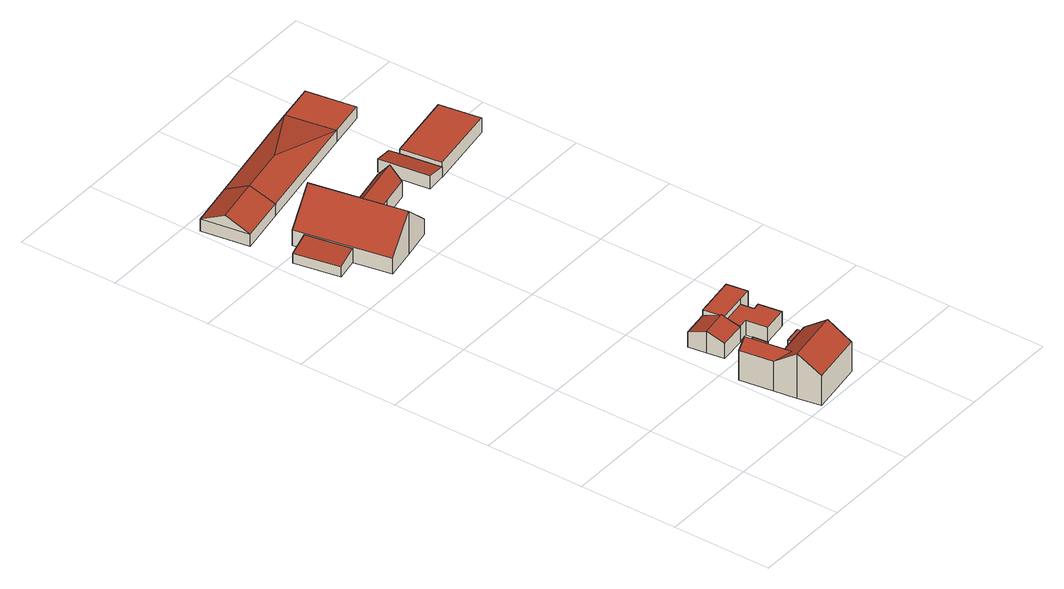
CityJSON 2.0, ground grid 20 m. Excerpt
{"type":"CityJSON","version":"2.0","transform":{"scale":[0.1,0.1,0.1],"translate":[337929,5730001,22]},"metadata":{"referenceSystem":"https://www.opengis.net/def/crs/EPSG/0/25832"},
"CityObjects":{
"building1":{"type":"Building","attributes":{"Gemeindeschluessel":"05170048","Geometrietyp2DReferenz":"3000","function":"31001_1010"},"address":[{"country":"Germany","locality":"Wesel","thoroughfareNumber":"65","thoroughfareName":"Bruchweg"}],"children":["building1-1","building1-2"]},
"building1-1":{"type":"BuildingPart","attributes":{"roofType":"3100","measuredHeight":9.49},"parents":["building1"],"geometry":[{"type":"Solid","lod":"2","boundaries":[[[[0,1,2,3]],[[4,5,1,0]],[[6,7,8,9]],[[10,11,7,6]],[[12,13,11,10]],[[14,15,13,12]],[[3,2,15,14]],[[3,14,12,0]],[[1,5,8,7,11,13,15,2]],[[9,8,5,4]],[[6,9,16,4,0,12,10]],[[4,16,9]]]],"semantics":{"surfaces":[{"type":"WallSurface"},{"type":"RoofSurface"},{"type":"GroundSurface"},{"type":"ClosureSurface"}],"values":[[0,0,0,0,0,0,0,1,2,3,1,3]]}}]},
"building1-2":{"type":"BuildingPart","attributes":{"roofType":"5000","measuredHeight":7.97},"parents":["building1"],"geometry":[{"type":"Solid","lod":"2","boundaries":[[[[17,18,5,4]],[[19,20,18,17]],[[21,22,20,19]],[[23,24,22,21]],[[9,8,24,23]],[[19,17,4,16]],[[9,23,21,19,16]],[[18,20,22,24,8,5]],[[4,5,8,9]],[[4,9,16]]]],"semantics":{"surfaces":[{"type":"WallSurface"},{"type":"RoofSurface"},{"type":"GroundSurface"},{"type":"ClosureSurface"}],"values":[[0,0,0,0,0,1,1,2,3,3]]}}]},
"building2":{"type":"Building","attributes":{"Geometrietyp2DReferenz":"3000","Gemeindeschluessel":"05170048","function":"31001_1010","roofType":"1000","measuredHeight":5.51},"address":[{"country":"Germany","locality":"Wesel","thoroughfareNumber":"65","thoroughfareName":"Bruchweg"}],"geometry":[{"type":"Solid","lod":"2","boundaries":[[[[25,26,27,28]],[[29,30,26,25]],[[31,32,30,29]],[[28,27,32,31]],[[29,25,28,31]],[[26,30,32,27]]]],"semantics":{"surfaces":[{"type":"WallSurface"},{"type":"RoofSurface"},{"type":"GroundSurface"}],"values":[[0,0,0,0,1,2]]}}]},
"building3":{"type":"Building","attributes":{"Geometrietyp2DReferenz":"3000","Gemeindeschluessel":"05170048","function":"51009_1610","roofType":"2100","measuredHeight":2.98},"geometry":[{"type":"Solid","lod":"2","boundaries":[[[[33,34,35,36]],[[37,38,34,33]],[[39,40,38,37]],[[36,35,40,39]],[[37,33,36,39]],[[34,38,40,35]]]],"semantics":{"surfaces":[{"type":"WallSurface"},{"type":"RoofSurface"},{"type":"GroundSurface"}],"values":[[0,0,0,0,1,2]]}}]},
"building4":{"type":"Building","attributes":{"Geometrietyp2DReferenz":"3000","Gemeindeschluessel":"05170048","function":"31001_1313","roofType":"1000","measuredHeight":5.44},"address":[{"country":"Germany","locality":"Wesel","thoroughfareNumber":"65","thoroughfareName":"Bruchweg"}],"geometry":[{"type":"Solid","lod":"2","boundaries":[[[[41,42,43,44]],[[45,11,42,41]],[[46,7,11,45]],[[44,43,7,46]],[[45,41,44,46]],[[42,11,7,43]]]],"semantics":{"surfaces":[{"type":"WallSurface"},{"type":"RoofSurface"},{"type":"GroundSurface"}],"values":[[0,0,0,0,1,2]]}}]},
"building5":{"type":"Building","attributes":{"Gemeindeschluessel":"05170048","Geometrietyp2DReferenz":"3000","function":"31001_1313"},"address":[{"country":"Germany","locality":"Wesel","thoroughfareNumber":"65","thoroughfareName":"Bruchweg"}],"children":["building5-1","building5-2"]},
"building5-1":{"type":"BuildingPart","attributes":{"roofType":"3100","measuredHeight":4.56},"parents":["building5"],"geometry":[{"type":"MultiSurface","lod":"2","boundaries":[[[47,48,49,50]],[[51,52,48,47]],[[53,54,52,51]],[[55,56,57,58]],[[50,49,56,55]],[[50,55,58,59,47]],[[53,51,47,59]],[[48,52,54,60,57,56,49]],[[59,61,62]],[[53,62,61,60,54]],[[59,63,61]],[[57,60,61,63,58]]],"semantics":{"surfaces":[{"type":"WallSurface"},{"type":"RoofSurface"},{"type":"GroundSurface"},{"type":"ClosureSurface"}],"values":[0,0,0,0,0,1,1,2,0,3,0,3]}}]},
"building5-2":{"type":"BuildingPart","attributes":{"roofType":"1000","measuredHeight":4.42},"parents":["building5"],"geometry":[{"type":"MultiSurface","lod":"2","boundaries":[[[64,57,65,66]],[[67,68,54,69]],[[70,71,68,67]],[[66,65,71,70]],[[67,69,64,66,70]],[[57,54,68,71,65]],[[64,63,58]],[[69,53,62]],[[61,62,53,54,60]],[[58,63,61,60,57]]],"semantics":{"surfaces":[{"type":"WallSurface"},{"type":"RoofSurface"},{"type":"GroundSurface"},{"type":"ClosureSurface"}],"values":[0,0,0,0,1,2,0,0,3,3]}}]},
"building6":{"type":"Building","attributes":{"Geometrietyp2DReferenz":"3000","Gemeindeschluessel":"05170048","function":"31001_1313","roofType":"1000","measuredHeight":3.12},"address":[{"country":"Germany","locality":"Wesel","thoroughfareNumber":"65","thoroughfareName":"Bruchweg"}],"geometry":[{"type":"Solid","lod":"2","boundaries":[[[[72,73,74,75]],[[76,77,73,72]],[[78,79,77,76]],[[80,81,79,78]],[[82,83,81,80]],[[84,85,83,82]],[[86,87,85,84]],[[88,89,87,86]],[[75,74,89,88]],[[88,86,84,82,80,78,76,72,75]],[[73,77,79,81,83,85,87,89,74]]]],"semantics":{"surfaces":[{"type":"WallSurface"},{"type":"RoofSurface"},{"type":"GroundSurface"}],"values":[[0,0,0,0,0,0,0,0,0,1,2]]}}]},
"building7":{"type":"Building","attributes":{"name":"Kösters Kamp","Gemeindeschluessel":"05170048","Geometrietyp2DReferenz":"3000","function":"31001_1010"},"address":[{"country":"Germany","locality":"Wesel","thoroughfareNumber":"67","thoroughfareName":"Bruchweg"}],"children":["building7-1","building7-2"]},
"building7-1":{"type":"BuildingPart","attributes":{"roofType":"3100","measuredHeight":9.2},"parents":["building7"],"geometry":[{"type":"Solid","lod":"2","boundaries":[[[[90,91,92,93]],[[94,95,91,90]],[[96,97,95,94]],[[98,99,97,96]],[[100,101,99,98]],[[102,103,104,105]],[[106,107,103,102]],[[108,109,107,106]],[[93,92,109,108]],[[94,90,93,96]],[[108,106,102,105,110,100,98,96,93]],[[91,95,97,99,101,111,104,103,107,109,92]],[[110,111,101,100]],[[110,105,104,111]]]],"semantics":{"surfaces":[{"type":"WallSurface"},{"type":"RoofSurface"},{"type":"GroundSurface"},{"type":"ClosureSurface"}],"values":[[0,0,0,0,0,0,0,0,0,1,1,2,3,3]]}}]},
"building7-2":{"type":"BuildingPart","attributes":{"roofType":"5000","measuredHeight":6.09},"parents":["building7"],"geometry":[{"type":"MultiSurface","lod":"2","boundaries":[[[112,113,101,100]],[[114,115,113,112]],[[116,117,115,114]],[[118,104,117,116]],[[119,114,112,100]],[[100,110,119]],[[110,118,116,114,119]],[[101,113,115,117,104,111]],[[100,101,111,110]],[[118,110,105]],[[111,104,105,110]]],"semantics":{"surfaces":[{"type":"WallSurface"},{"type":"RoofSurface"},{"type":"GroundSurface"},{"type":"ClosureSurface"}],"values":[0,0,0,0,1,1,1,2,3,0,3]}}]},
"building8":{"type":"Building","attributes":{"Gemeindeschluessel":"05170048","Geometrietyp2DReferenz":"3000","function":"31001_2720"},"address":[{"country":"Germany","locality":"Wesel","thoroughfareNumber":"67","thoroughfareName":"Bruchweg"}],"children":["building8-1","building8-2","building8-3"]},
"building8-1":{"type":"BuildingPart","attributes":{"roofType":"5000","measuredHeight":4.9},"parents":["building8"],"geometry":[{"type":"Solid","lod":"2","boundaries":[[[[120,121,122,123]],[[124,125,121,120]],[[126,127,128,129]],[[130,126,129,131]],[[129,124,131]],[[124,120,123,130,131]],[[132,122,121,125,128,127]],[[126,133,132,127]],[[130,133,126]],[[133,123,122,132]],[[130,123,133]],[[129,128,125,124]]]],"semantics":{"surfaces":[{"type":"WallSurface"},{"type":"RoofSurface"},{"type":"GroundSurface"},{"type":"ClosureSurface"}],"values":[[0,0,0,1,1,1,2,3,3,3,3,3]]}}]},
"building8-2":{"type":"BuildingPart","attributes":{"roofType":"3100","measuredHeight":4.88},"address":[{"country":"Germany","locality":"Wesel","thoroughfareNumber":"67","thoroughfareName":"Bruchweg"}],"parents":["building8"],"geometry":[{"type":"MultiSurface","lod":"2","boundaries":[[[134,135,127,126]],[[136,137,135,134]],[[123,122,137,136]],[[134,138,136]],[[126,130,138,134]],[[136,138,130,123]],[[135,137,122,127]],[[133,126,127,132]],[[123,133,132,122]],[[133,130,126]],[[133,123,130]]],"semantics":{"surfaces":[{"type":"WallSurface"},{"type":"RoofSurface"},{"type":"GroundSurface"},{"type":"ClosureSurface"}],"values":[0,0,0,0,1,1,2,3,3,3,3]}}]},
"building8-3":{"type":"BuildingPart","attributes":{"roofType":"1000","measuredHeight":2.51},"address":[{"country":"Germany","locality":"Wesel","thoroughfareNumber":"67","thoroughfareName":"Bruchweg"}],"parents":["building8"],"geometry":[{"type":"Solid","lod":"2","boundaries":[[[[139,140,141,142]],[[129,128,140,139]],[[142,141,125,124]],[[129,139,142,124]],[[140,128,125,141]],[[129,124,125,128]]]],"semantics":{"surfaces":[{"type":"WallSurface"},{"type":"RoofSurface"},{"type":"GroundSurface"},{"type":"ClosureSurface"}],"values":[[0,0,0,1,2,3]]}}]},
"building9":{"type":"Building","attributes":{"Gemeindeschluessel":"05170048","Geometrietyp2DReferenz":"3000","function":"31001_2720"},"address":[{"country":"Germany","locality":"Wesel","thoroughfareNumber":"67","thoroughfareName":"Bruchweg"}],"children":["building9-1","building9-2"]},
"building9-1":{"type":"BuildingPart","attributes":{"roofType":"2100","measuredHeight":2.89},"parents":["building9"],"geometry":[{"type":"Solid","lod":"2","boundaries":[[[[143,144,145,146]],[[147,148,144,143]],[[149,150,151,152]],[[146,145,150,149]],[[152,147,143,146,149]],[[144,148,151,150,145]],[[147,152,151,148]]]],"semantics":{"surfaces":[{"type":"WallSurface"},{"type":"RoofSurface"},{"type":"GroundSurface"},{"type":"ClosureSurface"}],"values":[[0,0,0,0,1,2,3]]}}]},
"building9-2":{"type":"BuildingPart","attributes":{"roofType":"1000","measuredHeight":3.22},"address":[{"country":"Germany","locality":"Wesel","thoroughfareNumber":"67","thoroughfareName":"Bruchweg"}],"parents":["building9"],"geometry":[{"type":"MultiSurface","lod":"2","boundaries":[[[153,154,155,156]],[[157,158,154,153]],[[156,155,159,160]],[[157,153,156,160]],[[154,158,159,155]],[[151,148,159,158]],[[157,160,147,152]],[[152,147,148,151]]],"semantics":{"surfaces":[{"type":"WallSurface"},{"type":"RoofSurface"},{"type":"GroundSurface"},{"type":"ClosureSurface"}],"values":[0,0,0,1,2,0,0,3]}}]}
},
"vertices":[
[224,49,108],[224,49,13],[232,3,13],[232,3,76],[217,95,76],[217,95,13],[294,107,76],[294,107,13],[258,101,13],[258,101,76],[329,112,76],[329,112,13],[336,66,108],[336,66,13],[343,20,76],[343,20,13],[241,74,93],
[207,162,76],[207,162,13],[227,165,93],[227,165,13],[247,168,76],[247,168,13],[252,139,76],[252,139,13],
[264,141,70],[264,141,15],[260,170,15],[260,170,70],[252,139,70],[252,139,15],[247,168,70],[247,168,15],
[41,892,35],[41,892,14],[87,901,14],[87,901,44],[24,983,35],[24,983,14],[70,992,44],[70,992,14],
[327,125,67],[327,125,13],[292,120,13],[292,120,67],[329,112,67],[294,107,67],
[242,257,55],[242,257,9],[248,222,9],[248,222,41],[237,293,41],[237,293,9],[291,301,41],[291,301,9],[303,229,41],[303,229,9],[298,259,9],[298,259,52],[297,265,55],[297,265,9],[297,265,53],[296,269,53],[298,262,53],
[298,259,53],[354,267,9],[354,267,53],[375,313,53],[375,313,9],[291,301,53],[382,271,53],[382,271,9],
[298,259,43],[298,259,12],[303,229,12],[303,229,43],[354,267,43],[354,267,12],[358,240,43],[358,240,12],[372,242,43],[372,242,12],[379,196,43],[379,196,12],[327,188,43],[327,188,12],[321,231,43],[321,231,12],[303,228,43],[303,228,12],
[102,826,46],[102,826,13],[164,838,13],[164,838,105],[66,1015,46],[66,1015,13],[128,1028,105],[128,1028,13],[190,1040,46],[190,1040,13],[203,976,46],[203,976,13],[236,917,27],[236,917,13],[232,934,13],[232,934,26],[215,913,46],[215,913,13],[227,851,46],[227,851,13],[211,930,46],[211,930,13],
[283,992,46],[283,992,13],[288,969,74],[288,969,13],[292,946,46],[292,946,13],[232,934,46],[178,948,74],
[293,1223,37],[293,1223,12],[103,1187,12],[103,1187,37],[338,1231,37],[338,1231,12],[120,1090,37],[120,1090,12],[355,1132,12],[355,1132,37],[111,1139,61],[206,1156,61],[111,1139,12],[111,1139,37],
[22,1073,37],[22,1073,12],[7,1169,37],[7,1169,12],[15,1121,61],
[431,1145,37],[431,1145,12],[415,1244,12],[415,1244,37],
[365,1028,34],[365,1028,13],[326,1023,13],[326,1023,41],[368,1007,34],[368,1007,13],[339,920,41],[339,920,13],[380,925,13],[380,925,34],
[525,947,44],[525,947,12],[512,1030,12],[512,1030,44],[380,925,44],[380,925,12],[368,1007,12],[368,1007,44]
]}
